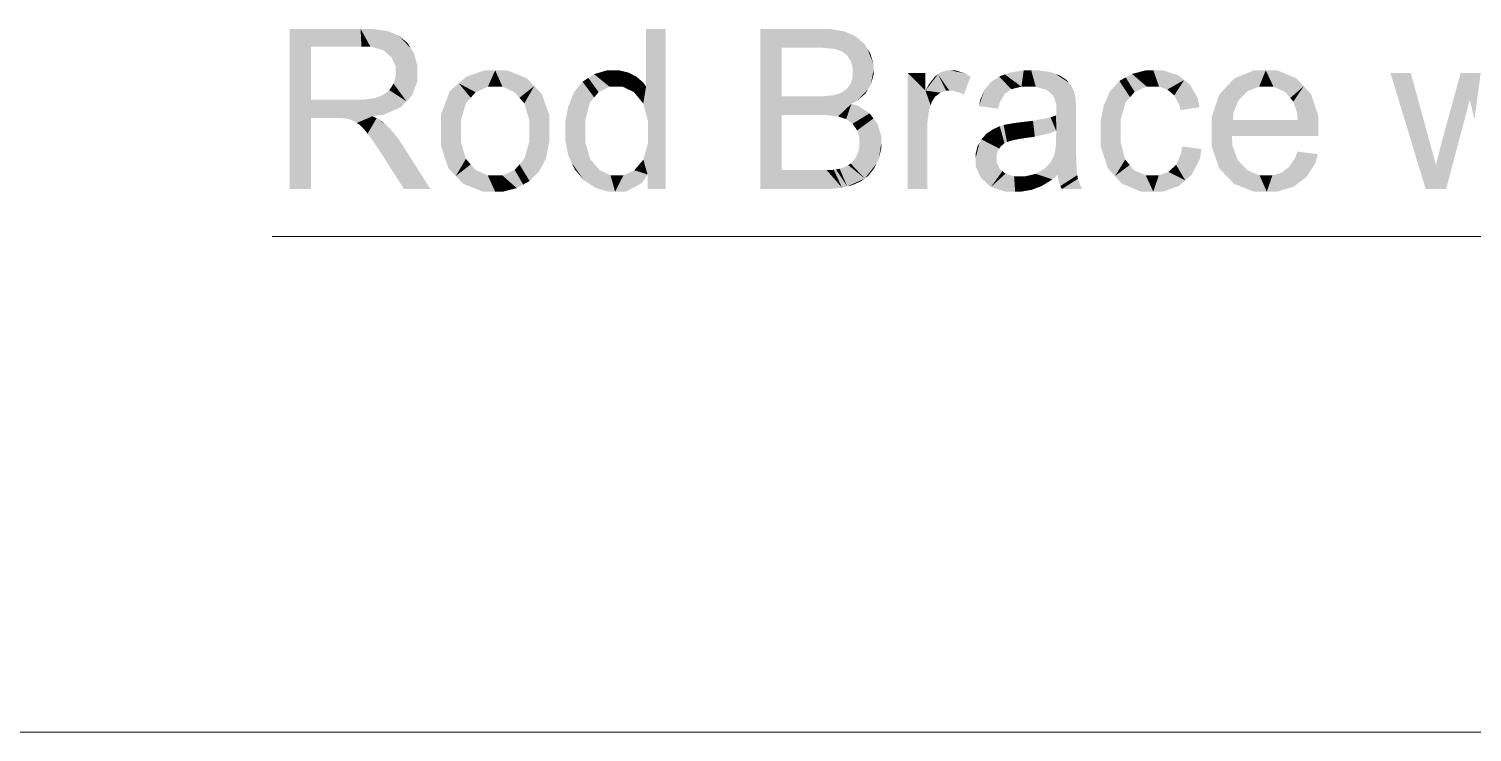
# Model space of a CAD drawing. Header units: millimetres. Extents: x 2 to 579, y 1 to 405.
# Drawn here: x 209.13 to 228.12, y 75.82 to 85.06 of the extents above; entities that cross this region are included whole.
import ezdxf

# ---------------------------------------------------------------- set-up
doc = ezdxf.new("R2010")
doc.units = ezdxf.units.MM
doc.linetypes.add('XKITLINE00', pattern=[0])
doc.layers.add('LinkedObject', color=7, linetype='Continuous', lineweight=0)

# ---------------------------------------------------------------- blocks, each defined once
blk = doc.blocks.new('*A4')
at = {"layer": 'LinkedObject'}
for points in [[(212.842, 84.134), (212.564, 82.957), (212.564, 85.063)], [(212.564, 85.063), (212.842, 84.831), (212.842, 84.134)], [(213.507, 84.831), (212.564, 85.063), (213.496, 85.063)], [(212.842, 84.831), (212.564, 85.063), (213.507, 84.831)], [(213.496, 85.063), (213.624, 84.831), (213.507, 84.831)], [(213.85, 85.035), (213.496, 85.063), (213.636, 85.063)], [(213.923, 85.006), (213.496, 85.063), (213.85, 85.035)], [(213.796, 84.783), (213.496, 85.063), (213.923, 85.006)], [(213.624, 84.831), (213.496, 85.063), (213.796, 84.783)], [(217.511, 85.063), (217.252, 84.307), (217.252, 85.063)], [(217.511, 85.063), (217.275, 83.854), (217.252, 84.307)], [(217.275, 83.854), (217.511, 85.063), (217.511, 82.957)], [(218.756, 85.063), (219.034, 83.93), (218.756, 82.957)], [(219.034, 84.178), (219.034, 83.93), (218.756, 85.063)], [(218.756, 85.063), (219.034, 84.815), (219.034, 84.178)], [(219.455, 84.815), (218.756, 85.063), (219.546, 85.063)], [(219.034, 84.815), (218.756, 85.063), (219.455, 84.815)], [(219.455, 84.815), (219.546, 85.063), (219.569, 84.815)], [(219.546, 85.063), (219.73, 84.8), (219.569, 84.815)], [(219.667, 85.063), (219.73, 84.8), (219.546, 85.063)], [(219.86, 85.031), (219.73, 84.8), (219.667, 85.063)], [(213.923, 85.006), (213.85, 84.735), (213.796, 84.783)], [(213.996, 84.978), (213.85, 84.735), (213.923, 85.006)], [(213.85, 84.735), (213.996, 84.978), (213.904, 84.687)], [(213.904, 84.687), (213.996, 84.978), (214.157, 84.806)], [(214.157, 84.806), (213.996, 84.978), (214.113, 84.878)], [(219.73, 84.8), (219.86, 85.031), (219.776, 84.785)], [(219.776, 84.785), (219.86, 85.031), (219.823, 84.77)], [(219.823, 84.77), (219.86, 85.031), (219.933, 84.999)], [(219.933, 84.999), (219.895, 84.716), (219.823, 84.77)], [(220.006, 84.967), (219.895, 84.716), (219.933, 84.999)], [(220.121, 84.869), (219.895, 84.716), (220.006, 84.967)], [(214.157, 84.806), (213.958, 84.564), (213.904, 84.687)], [(214.201, 84.734), (213.958, 84.564), (214.157, 84.806)], [(214.244, 84.575), (213.958, 84.564), (214.201, 84.734)], [(220.162, 84.802), (219.895, 84.716), (220.121, 84.869)], [(219.895, 84.716), (220.162, 84.802), (219.92, 84.676)], [(220.162, 84.802), (219.946, 84.636), (219.92, 84.676)], [(219.946, 84.636), (220.162, 84.802), (219.971, 84.544)], [(219.971, 84.544), (220.162, 84.802), (220.244, 84.524)], [(220.244, 84.597), (220.162, 84.802), (220.203, 84.736)], [(220.244, 84.524), (220.162, 84.802), (220.244, 84.597)], [(214.244, 84.488), (213.958, 84.564), (214.244, 84.575)], [(213.958, 84.564), (214.244, 84.488), (213.958, 84.489)], [(215.125, 84.518), (214.787, 84.348), (214.886, 84.433)], [(215.267, 84.518), (214.787, 84.348), (215.125, 84.518)], [(215.17, 84.303), (214.787, 84.348), (215.267, 84.518)], [(215.17, 84.303), (215.267, 84.518), (215.267, 84.303)], [(215.267, 84.518), (215.362, 84.303), (215.267, 84.303)], [(215.681, 84.415), (215.267, 84.518), (215.424, 84.518)], [(215.78, 84.311), (215.267, 84.518), (215.681, 84.415)], [(215.522, 84.23), (215.267, 84.518), (215.78, 84.311)], [(215.362, 84.303), (215.267, 84.518), (215.522, 84.23)], [(216.738, 84.518), (216.771, 84.303), (216.568, 84.468)], [(216.832, 84.518), (216.771, 84.303), (216.738, 84.518)], [(216.771, 84.303), (216.832, 84.518), (216.857, 84.303)], [(216.832, 84.518), (216.945, 84.303), (216.857, 84.303)], [(216.901, 84.518), (216.945, 84.303), (216.832, 84.518)], [(217.023, 84.488), (216.945, 84.303), (216.901, 84.518)], [(219.944, 84.344), (220.244, 84.524), (220.171, 84.27)], [(219.971, 84.436), (220.244, 84.524), (219.944, 84.344)], [(220.244, 84.524), (219.971, 84.491), (219.971, 84.544)], [(219.971, 84.491), (220.244, 84.524), (219.971, 84.436)], [(220.171, 84.27), (220.244, 84.524), (220.208, 84.33)], [(220.208, 84.33), (220.244, 84.524), (220.244, 84.457)], [(221.128, 84.492), (221.242, 84.25), (221.091, 84.466)], [(221.211, 84.518), (221.242, 84.25), (221.128, 84.492)], [(221.256, 84.518), (221.242, 84.25), (221.211, 84.518)], [(221.256, 84.518), (221.289, 84.25), (221.242, 84.25)], [(221.453, 84.476), (221.256, 84.518), (221.321, 84.518)], [(221.521, 84.435), (221.256, 84.518), (221.453, 84.476)], [(221.384, 84.223), (221.256, 84.518), (221.521, 84.435)], [(221.289, 84.25), (221.256, 84.518), (221.384, 84.223)], [(222.22, 84.518), (221.972, 84.464), (222.047, 84.491)], [(222.189, 84.303), (221.972, 84.464), (222.22, 84.518)], [(222.189, 84.303), (222.22, 84.518), (222.28, 84.303)], [(222.28, 84.303), (222.22, 84.518), (222.378, 84.303)], [(222.318, 84.518), (222.378, 84.303), (222.22, 84.518)], [(222.575, 84.495), (222.318, 84.518), (222.416, 84.518)], [(222.636, 84.472), (222.318, 84.518), (222.575, 84.495)], [(222.525, 84.259), (222.318, 84.518), (222.636, 84.472)], [(222.378, 84.303), (222.318, 84.518), (222.525, 84.259)], [(223.826, 84.518), (223.837, 84.305), (223.645, 84.471)], [(223.925, 84.518), (223.837, 84.305), (223.826, 84.518)], [(223.837, 84.305), (223.925, 84.518), (223.935, 84.305)], [(223.925, 84.518), (223.999, 84.305), (223.935, 84.305)], [(224.251, 84.454), (223.925, 84.518), (224.049, 84.518)], [(224.33, 84.391), (223.925, 84.518), (224.251, 84.454)], [(224.109, 84.266), (223.925, 84.518), (224.33, 84.391)], [(223.999, 84.305), (223.925, 84.518), (224.109, 84.266)], [(225.404, 84.518), (224.989, 84.411), (225.246, 84.518)], [(225.317, 84.305), (224.989, 84.411), (225.404, 84.518)], [(225.317, 84.305), (225.404, 84.518), (225.406, 84.305)], [(225.404, 84.518), (225.504, 84.305), (225.406, 84.305)], [(225.807, 84.413), (225.404, 84.518), (225.557, 84.518)], [(225.903, 84.309), (225.404, 84.518), (225.807, 84.413)], [(225.664, 84.23), (225.404, 84.518), (225.903, 84.309)], [(225.504, 84.305), (225.404, 84.518), (225.664, 84.23)], [(213.902, 84.3), (214.1, 84.111), (213.874, 84.257)], [(213.93, 84.344), (214.1, 84.111), (213.902, 84.3)], [(213.93, 84.344), (214.244, 84.488), (214.1, 84.111)], [(213.958, 84.438), (214.244, 84.488), (213.93, 84.344)], [(214.244, 84.488), (213.958, 84.438), (213.958, 84.489)], [(214.1, 84.111), (214.244, 84.488), (214.172, 84.187)], [(214.172, 84.187), (214.244, 84.488), (214.244, 84.376)], [(214.787, 84.348), (214.552, 83.72), (214.67, 84.246)], [(214.881, 84.085), (214.552, 83.72), (214.787, 84.348)], [(214.787, 84.348), (215.009, 84.23), (214.945, 84.158)], [(215.009, 84.23), (214.787, 84.348), (215.17, 84.303)], [(214.881, 84.085), (214.787, 84.348), (214.945, 84.158)], [(215.522, 84.23), (215.78, 84.311), (215.586, 84.157)], [(215.78, 84.311), (215.65, 84.084), (215.586, 84.157)], [(215.65, 84.084), (215.78, 84.311), (215.714, 83.87)], [(215.714, 83.87), (215.78, 84.311), (215.98, 83.742)], [(215.98, 83.924), (215.78, 84.311), (215.88, 84.208)], [(215.98, 83.742), (215.78, 84.311), (215.98, 83.924)], [(216.416, 84.369), (216.569, 84.162), (216.302, 84.226)], [(216.627, 84.232), (216.416, 84.369), (216.492, 84.418)], [(216.569, 84.162), (216.416, 84.369), (216.627, 84.232)], [(216.568, 84.468), (216.771, 84.303), (216.492, 84.418)], [(216.492, 84.418), (216.771, 84.303), (216.627, 84.232)], [(217.077, 84.459), (216.945, 84.303), (217.023, 84.488)], [(217.077, 84.459), (217.094, 84.23), (216.945, 84.303)], [(217.131, 84.43), (217.094, 84.23), (217.077, 84.459)], [(217.218, 84.354), (217.094, 84.23), (217.131, 84.43)], [(217.252, 84.307), (217.094, 84.23), (217.218, 84.354)], [(217.094, 84.23), (217.252, 84.307), (217.154, 84.156)], [(217.154, 84.156), (217.252, 84.307), (217.215, 84.083)], [(217.252, 84.307), (217.275, 83.854), (217.215, 84.083)], [(219.917, 84.308), (220.171, 84.27), (219.89, 84.271)], [(220.171, 84.27), (219.917, 84.308), (219.944, 84.344)], [(220.693, 84.484), (220.927, 84.252), (220.693, 82.957)], [(220.927, 84.252), (220.693, 84.484), (220.927, 84.484)], [(221.091, 84.466), (220.927, 84.252), (221.053, 84.44)], [(221.2, 84.25), (220.927, 84.252), (221.091, 84.466)], [(221.053, 84.44), (220.927, 84.252), (220.971, 84.333)], [(221.091, 84.466), (221.242, 84.25), (221.2, 84.25)], [(221.384, 84.223), (221.521, 84.435), (221.431, 84.196)], [(221.744, 84.31), (221.63, 84.048), (221.704, 84.26)], [(221.968, 84.207), (221.63, 84.048), (221.744, 84.31)], [(221.783, 84.36), (222.055, 84.271), (221.744, 84.31)], [(221.968, 84.207), (221.744, 84.31), (222.011, 84.239)], [(222.011, 84.239), (221.744, 84.31), (222.055, 84.271)], [(221.897, 84.437), (222.055, 84.271), (221.783, 84.36)], [(221.972, 84.464), (222.055, 84.271), (221.897, 84.437)], [(222.055, 84.271), (221.972, 84.464), (222.189, 84.303)], [(222.525, 84.259), (222.636, 84.472), (222.574, 84.215)], [(222.574, 84.215), (222.636, 84.472), (222.611, 84.183)], [(222.636, 84.472), (222.647, 84.072), (222.611, 84.183)], [(222.815, 84.356), (222.647, 84.072), (222.636, 84.472)], [(222.786, 84.391), (222.636, 84.472), (222.697, 84.449)], [(222.815, 84.356), (222.636, 84.472), (222.786, 84.391)], [(222.844, 84.321), (222.647, 84.072), (222.815, 84.356)], [(222.884, 84.233), (222.647, 84.072), (222.844, 84.321)], [(223.478, 84.379), (223.618, 84.165), (223.353, 84.24)], [(223.679, 84.235), (223.478, 84.379), (223.561, 84.425)], [(223.618, 84.165), (223.478, 84.379), (223.679, 84.235)], [(223.645, 84.471), (223.837, 84.305), (223.561, 84.425)], [(223.561, 84.425), (223.837, 84.305), (223.679, 84.235)], [(224.109, 84.266), (224.33, 84.391), (224.155, 84.227)], [(224.33, 84.391), (224.2, 84.188), (224.155, 84.227)], [(224.2, 84.188), (224.33, 84.391), (224.264, 84.072)], [(224.264, 84.072), (224.33, 84.391), (224.532, 84.033)], [(224.51, 84.149), (224.33, 84.391), (224.409, 84.328)], [(224.532, 84.033), (224.33, 84.391), (224.51, 84.149)], [(224.89, 84.305), (224.692, 83.9), (224.791, 84.199)], [(225.046, 84.126), (224.692, 83.9), (224.89, 84.305)], [(224.989, 84.411), (225.167, 84.245), (224.89, 84.305)], [(224.89, 84.305), (225.167, 84.245), (225.046, 84.126)], [(225.167, 84.245), (224.989, 84.411), (225.317, 84.305)], [(225.664, 84.23), (225.903, 84.309), (225.726, 84.155)], [(225.903, 84.309), (225.766, 84.107), (225.726, 84.155)], [(225.766, 84.107), (225.903, 84.309), (225.815, 83.963)], [(225.815, 83.963), (225.903, 84.309), (226.097, 83.912)], [(226.097, 83.912), (225.903, 84.309), (226, 84.205)], [(227.311, 84.484), (227.508, 82.957), (227.044, 84.484)], [(227.553, 83.601), (227.508, 82.957), (227.311, 84.484)], [(227.968, 84.484), (228.088, 84.132), (227.722, 83.589)], [(228.231, 84.484), (228.088, 84.132), (227.968, 84.484)], [(228.088, 84.132), (228.231, 84.484), (228.149, 83.87)], [(212.842, 84.134), (212.842, 83.892), (212.564, 82.957)], [(213.165, 83.892), (212.842, 84.134), (213.44, 84.134)], [(212.842, 83.892), (212.842, 84.134), (213.165, 83.892)], [(213.165, 83.892), (213.44, 84.134), (213.218, 83.892)], [(213.218, 83.892), (213.44, 84.134), (213.296, 83.887)], [(213.296, 83.887), (213.44, 84.134), (213.319, 83.882)], [(213.319, 83.882), (213.44, 84.134), (213.352, 83.874)], [(213.352, 83.874), (213.44, 84.134), (213.415, 83.846)], [(213.415, 83.846), (213.44, 84.134), (213.535, 84.134)], [(213.415, 83.846), (213.535, 84.134), (213.446, 83.826)], [(213.535, 84.134), (213.652, 83.915), (213.446, 83.826)], [(213.685, 84.154), (213.652, 83.915), (213.535, 84.134)], [(213.652, 83.915), (213.685, 84.154), (213.803, 83.936)], [(213.738, 84.174), (214.1, 84.111), (213.685, 84.154)], [(214.027, 84.034), (213.685, 84.154), (214.1, 84.111)], [(213.803, 83.936), (213.685, 84.154), (214.027, 84.034)], [(213.792, 84.194), (214.1, 84.111), (213.738, 84.174)], [(214.1, 84.111), (213.792, 84.194), (213.874, 84.257)], [(214.67, 84.246), (214.552, 83.72), (214.552, 83.932)], [(216.264, 84.133), (216.188, 83.719), (216.226, 84.04)], [(216.511, 84.092), (216.188, 83.719), (216.264, 84.133)], [(216.302, 84.226), (216.569, 84.162), (216.264, 84.133)], [(216.264, 84.133), (216.569, 84.162), (216.511, 84.092)], [(219.522, 83.93), (219.034, 84.178), (219.49, 84.178)], [(219.034, 83.93), (219.034, 84.178), (219.522, 83.93)], [(219.622, 83.93), (219.49, 84.178), (219.583, 84.178)], [(219.522, 83.93), (219.49, 84.178), (219.622, 83.93)], [(219.716, 84.191), (219.951, 84.077), (219.583, 84.178)], [(219.583, 84.178), (219.951, 84.077), (219.622, 83.93)], [(219.756, 84.203), (220.024, 84.114), (219.716, 84.191)], [(219.951, 84.077), (219.716, 84.191), (220.024, 84.114)], [(219.809, 84.219), (220.024, 84.114), (219.756, 84.203)], [(219.89, 84.271), (220.171, 84.27), (219.809, 84.219)], [(219.809, 84.219), (220.171, 84.27), (220.024, 84.114)], [(220.024, 84.114), (220.171, 84.27), (220.135, 84.21)], [(220.693, 82.957), (220.927, 84.252), (220.952, 82.957)], [(220.927, 84.252), (220.952, 83.756), (220.952, 82.957)], [(220.952, 83.756), (220.927, 84.252), (220.952, 83.838)], [(220.952, 83.838), (220.927, 84.252), (220.974, 83.989)], [(220.974, 83.989), (220.927, 84.252), (220.995, 84.058)], [(220.995, 84.058), (220.927, 84.252), (221.009, 84.103)], [(221.009, 84.103), (220.927, 84.252), (221.057, 84.174)], [(221.057, 84.174), (220.927, 84.252), (221.091, 84.199)], [(221.091, 84.199), (220.927, 84.252), (221.124, 84.225)], [(221.124, 84.225), (220.927, 84.252), (221.2, 84.25)], [(221.704, 84.26), (221.63, 84.048), (221.647, 84.129)], [(221.904, 84.095), (221.63, 84.048), (221.968, 84.207)], [(222.647, 83.952), (222.902, 84.147), (222.646, 83.926)], [(222.646, 83.926), (222.902, 84.147), (222.647, 83.724)], [(222.896, 84.18), (222.647, 84.072), (222.884, 84.233)], [(222.647, 84.072), (222.896, 84.18), (222.902, 84.147)], [(222.647, 84.072), (222.902, 84.147), (222.647, 83.993)], [(222.647, 83.993), (222.902, 84.147), (222.647, 83.986)], [(222.647, 83.986), (222.902, 84.147), (222.647, 83.952)], [(222.909, 84.028), (222.647, 83.724), (222.902, 84.147)], [(223.312, 84.147), (223.231, 83.715), (223.272, 84.054)], [(223.557, 84.095), (223.231, 83.715), (223.312, 84.147)], [(223.353, 84.24), (223.618, 84.165), (223.312, 84.147)], [(223.312, 84.147), (223.618, 84.165), (223.557, 84.095)], [(224.979, 83.967), (224.692, 83.9), (225.046, 84.126)], [(227.722, 83.589), (228.088, 84.132), (227.776, 82.957)], [(214.817, 83.866), (214.552, 83.72), (214.881, 84.085)], [(216.454, 83.87), (216.188, 83.719), (216.511, 84.092)], [(216.226, 84.04), (216.188, 83.719), (216.188, 83.833)], [(218.756, 82.957), (219.034, 83.93), (219.034, 83.206)], [(219.622, 83.93), (219.951, 84.077), (219.777, 83.912)], [(219.951, 84.077), (219.83, 83.895), (219.777, 83.912)], [(219.83, 83.895), (219.951, 84.077), (219.884, 83.877)], [(219.884, 83.877), (219.951, 84.077), (219.968, 83.816)], [(220.192, 83.954), (219.951, 84.077), (220.046, 84.049)], [(219.968, 83.816), (219.951, 84.077), (220.192, 83.954)], [(219.968, 83.816), (220.192, 83.954), (219.998, 83.773)], [(219.998, 83.773), (220.192, 83.954), (220.029, 83.729)], [(220.029, 83.729), (220.192, 83.954), (220.243, 83.886)], [(221.63, 84.048), (221.904, 84.095), (221.883, 84.014)], [(222.646, 83.926), (222.647, 83.724), (222.572, 83.9)], [(222.909, 83.941), (222.646, 83.629), (222.647, 83.724)], [(222.909, 83.597), (222.646, 83.629), (222.909, 83.941)], [(222.909, 83.941), (222.647, 83.724), (222.909, 84.028)], [(223.496, 83.873), (223.231, 83.715), (223.557, 84.095)], [(223.272, 84.054), (223.231, 83.715), (223.231, 83.838)], [(224.264, 84.072), (224.532, 84.033), (224.282, 83.995)], [(224.692, 83.9), (224.979, 83.967), (224.972, 83.867)], [(225.815, 83.963), (226.097, 83.912), (225.823, 83.867)], [(212.564, 82.957), (212.842, 83.892), (212.842, 82.957)], [(213.446, 83.826), (213.652, 83.915), (213.478, 83.806)], [(213.652, 83.915), (213.548, 83.736), (213.478, 83.806)], [(213.707, 83.889), (213.548, 83.736), (213.652, 83.915)], [(213.548, 83.736), (213.707, 83.889), (213.588, 83.685)], [(213.588, 83.685), (213.707, 83.889), (213.627, 83.635)], [(213.627, 83.635), (213.707, 83.889), (213.82, 83.81)], [(213.82, 83.81), (213.727, 83.49), (213.627, 83.635)], [(213.82, 83.81), (213.707, 83.889), (213.791, 83.836)], [(213.881, 83.754), (213.727, 83.49), (213.82, 83.81)], [(213.996, 83.614), (213.727, 83.49), (213.881, 83.754)], [(214.552, 83.72), (214.817, 83.866), (214.817, 83.72)], [(215.651, 83.356), (215.98, 83.742), (215.892, 83.279)], [(215.714, 83.579), (215.98, 83.742), (215.651, 83.356)], [(215.714, 83.87), (215.98, 83.742), (215.714, 83.729)], [(215.98, 83.742), (215.714, 83.579), (215.714, 83.729)], [(215.892, 83.279), (215.98, 83.742), (215.936, 83.363)], [(215.936, 83.363), (215.98, 83.742), (215.98, 83.595)], [(216.188, 83.719), (216.454, 83.87), (216.454, 83.719)], [(217.275, 83.854), (217.511, 82.957), (217.275, 83.697)], [(220.243, 83.886), (220.059, 83.627), (220.029, 83.729)], [(220.294, 83.819), (220.059, 83.627), (220.243, 83.886)], [(220.346, 83.659), (220.059, 83.627), (220.294, 83.819)], [(221.812, 83.741), (221.967, 83.56), (221.77, 83.713)], [(221.904, 83.784), (221.967, 83.56), (221.812, 83.741)], [(221.956, 83.798), (221.967, 83.56), (221.904, 83.784)], [(221.994, 83.808), (222.033, 83.588), (221.956, 83.798)], [(221.967, 83.56), (221.956, 83.798), (222, 83.574)], [(222, 83.574), (221.956, 83.798), (222.033, 83.588)], [(222.109, 83.827), (222.146, 83.614), (221.994, 83.808)], [(221.994, 83.808), (222.146, 83.614), (222.033, 83.588)], [(222.186, 83.837), (222.225, 83.626), (222.109, 83.827)], [(222.109, 83.827), (222.225, 83.626), (222.146, 83.614)], [(222.342, 83.855), (222.366, 83.646), (222.186, 83.837)], [(222.186, 83.837), (222.366, 83.646), (222.225, 83.626)], [(222.572, 83.9), (222.647, 83.724), (222.342, 83.855)], [(222.342, 83.855), (222.647, 83.724), (222.366, 83.646)], [(223.231, 83.715), (223.496, 83.873), (223.496, 83.722)], [(224.972, 83.867), (224.692, 83.708), (224.692, 83.9)], [(224.972, 83.867), (226.097, 83.723), (224.692, 83.708)], [(225.823, 83.867), (226.097, 83.723), (224.972, 83.867)], [(226.097, 83.723), (225.823, 83.867), (226.097, 83.912)], [(213.727, 83.49), (213.996, 83.614), (213.788, 83.395)], [(213.788, 83.395), (213.996, 83.614), (214.051, 83.53)], [(214.552, 83.72), (214.749, 83.129), (214.552, 83.527)], [(214.817, 83.574), (214.749, 83.129), (214.552, 83.72)], [(214.817, 83.574), (214.552, 83.72), (214.817, 83.72)], [(214.881, 83.355), (214.749, 83.129), (214.817, 83.574)], [(216.188, 83.719), (216.454, 83.572), (216.188, 83.602)], [(216.454, 83.572), (216.188, 83.719), (216.454, 83.719)], [(216.188, 83.602), (216.454, 83.572), (216.23, 83.395)], [(216.23, 83.395), (216.454, 83.572), (216.272, 83.305)], [(216.272, 83.305), (216.454, 83.572), (216.515, 83.353)], [(217.275, 83.555), (217.511, 82.957), (217.216, 83.344)], [(217.275, 83.697), (217.511, 82.957), (217.275, 83.555)], [(220.038, 83.429), (220.346, 83.567), (220.283, 83.292)], [(220.059, 83.517), (220.346, 83.567), (220.038, 83.429)], [(220.346, 83.567), (220.059, 83.627), (220.346, 83.659)], [(220.059, 83.627), (220.346, 83.567), (220.059, 83.568)], [(220.346, 83.567), (220.059, 83.517), (220.059, 83.568)], [(220.283, 83.292), (220.346, 83.567), (220.314, 83.356)], [(220.314, 83.356), (220.346, 83.567), (220.346, 83.494)], [(221.637, 83.565), (221.586, 83.36), (221.611, 83.518)], [(221.88, 83.462), (221.586, 83.36), (221.637, 83.565)], [(221.662, 83.611), (221.898, 83.49), (221.637, 83.565)], [(221.637, 83.565), (221.898, 83.49), (221.88, 83.462)], [(221.729, 83.685), (221.898, 83.49), (221.662, 83.611)], [(221.916, 83.518), (221.729, 83.685), (221.77, 83.713)], [(221.898, 83.49), (221.729, 83.685), (221.916, 83.518)], [(221.77, 83.713), (221.967, 83.56), (221.916, 83.518)], [(222.366, 83.646), (222.647, 83.724), (222.577, 83.695)], [(222.625, 83.414), (222.909, 83.597), (222.909, 83.416)], [(222.646, 83.543), (222.909, 83.597), (222.625, 83.414)], [(222.909, 83.597), (222.646, 83.543), (222.646, 83.629)], [(223.496, 83.568), (223.231, 83.715), (223.496, 83.722)], [(223.231, 83.715), (223.421, 83.128), (223.231, 83.524)], [(223.496, 83.568), (223.421, 83.128), (223.231, 83.715)], [(223.555, 83.345), (223.421, 83.128), (223.496, 83.568)], [(226.097, 83.712), (224.692, 83.708), (226.097, 83.723)], [(226.096, 83.677), (224.692, 83.708), (226.097, 83.712)], [(224.692, 83.708), (224.888, 83.129), (224.692, 83.522)], [(224.965, 83.529), (224.888, 83.129), (224.692, 83.708)], [(224.965, 83.529), (224.692, 83.708), (224.958, 83.654)], [(226.096, 83.654), (224.692, 83.708), (226.096, 83.677)], [(224.958, 83.654), (224.692, 83.708), (226.096, 83.654)], [(227.642, 83.275), (227.508, 82.957), (227.553, 83.601)], [(227.722, 83.589), (227.776, 82.957), (227.685, 83.444)], [(213.788, 83.395), (214.051, 83.53), (214.067, 82.957)], [(214.067, 82.957), (214.051, 83.53), (214.415, 82.957)], [(214.552, 83.527), (214.749, 83.129), (214.651, 83.231)], [(214.749, 83.129), (214.881, 83.355), (214.945, 83.282)], [(215.892, 83.279), (215.587, 83.282), (215.651, 83.356)], [(216.515, 83.353), (216.433, 83.074), (216.272, 83.305)], [(216.577, 83.281), (216.433, 83.074), (216.515, 83.353)], [(219.996, 83.352), (220.283, 83.292), (219.943, 83.293)], [(220.017, 83.39), (220.283, 83.292), (219.996, 83.352)], [(220.283, 83.292), (220.017, 83.39), (220.038, 83.429)], [(221.611, 83.518), (221.586, 83.36), (221.586, 83.416)], [(221.862, 83.401), (221.586, 83.36), (221.88, 83.462)], [(221.586, 83.36), (221.862, 83.401), (221.862, 83.367)], [(221.862, 83.315), (221.586, 83.36), (221.862, 83.367)], [(221.586, 83.36), (221.862, 83.315), (221.586, 83.264)], [(222.492, 83.224), (222.909, 83.416), (222.917, 83.188)], [(222.577, 83.313), (222.909, 83.416), (222.492, 83.224)], [(222.604, 83.37), (222.909, 83.416), (222.577, 83.313)], [(222.909, 83.416), (222.604, 83.37), (222.625, 83.414)], [(223.231, 83.524), (223.421, 83.128), (223.326, 83.23)], [(224.225, 83.276), (224.558, 83.484), (224.345, 83.072)], [(224.289, 83.42), (224.558, 83.484), (224.225, 83.276)], [(224.558, 83.484), (224.289, 83.42), (224.303, 83.517)], [(224.345, 83.072), (224.558, 83.484), (224.43, 83.146)], [(224.43, 83.146), (224.558, 83.484), (224.537, 83.352)], [(224.692, 83.522), (224.888, 83.129), (224.79, 83.232)], [(225.036, 83.336), (224.888, 83.129), (224.965, 83.529)], [(225.711, 83.248), (226.088, 83.416), (225.94, 83.117)], [(225.791, 83.368), (226.088, 83.416), (225.711, 83.248)], [(226.088, 83.416), (225.791, 83.368), (225.82, 83.45)], [(225.94, 83.117), (226.088, 83.416), (226.057, 83.299)], [(227.685, 83.444), (227.776, 82.957), (227.645, 83.287)], [(215.009, 83.209), (214.749, 83.129), (214.945, 83.282)], [(215.009, 83.209), (215.267, 82.923), (214.749, 83.129)], [(215.17, 83.136), (215.267, 82.923), (215.009, 83.209)], [(215.635, 83.017), (215.363, 83.136), (215.523, 83.209)], [(215.587, 83.282), (215.719, 83.063), (215.523, 83.209)], [(215.523, 83.209), (215.719, 83.063), (215.635, 83.017)], [(215.847, 83.194), (215.587, 83.282), (215.892, 83.279)], [(215.719, 83.063), (215.587, 83.282), (215.847, 83.194)], [(216.272, 83.305), (216.433, 83.074), (216.314, 83.215)], [(216.433, 83.074), (216.577, 83.281), (216.509, 83.024)], [(216.509, 83.024), (216.577, 83.281), (216.639, 83.208)], [(216.639, 83.208), (216.844, 82.923), (216.509, 83.024)], [(216.785, 83.136), (216.844, 82.923), (216.639, 83.208)], [(217.097, 83.205), (217.271, 83.15), (216.953, 83.136)], [(217.271, 83.15), (217.097, 83.205), (217.157, 83.275)], [(217.216, 83.344), (217.271, 83.15), (217.157, 83.275)], [(217.216, 83.344), (217.511, 82.957), (217.271, 83.15)], [(219.034, 83.206), (219.558, 82.957), (218.756, 82.957)], [(219.559, 83.206), (219.558, 82.957), (219.034, 83.206)], [(219.559, 83.206), (219.659, 82.957), (219.558, 82.957)], [(219.627, 83.206), (219.659, 82.957), (219.559, 83.206)], [(219.722, 83.211), (219.829, 82.975), (219.627, 83.206)], [(219.627, 83.206), (219.829, 82.975), (219.659, 82.957)], [(219.749, 83.216), (219.829, 82.975), (219.722, 83.211)], [(219.898, 82.992), (219.749, 83.216), (219.798, 83.224)], [(219.829, 82.975), (219.749, 83.216), (219.898, 82.992)], [(219.878, 83.253), (220.129, 83.096), (219.798, 83.224)], [(219.798, 83.224), (220.129, 83.096), (219.898, 82.992)], [(219.911, 83.273), (220.129, 83.096), (219.878, 83.253)], [(220.129, 83.096), (219.911, 83.273), (219.943, 83.293)], [(219.943, 83.293), (220.283, 83.292), (220.129, 83.096)], [(220.129, 83.096), (220.283, 83.292), (220.175, 83.131)], [(220.175, 83.131), (220.283, 83.292), (220.252, 83.229)], [(221.586, 83.264), (221.862, 83.315), (221.653, 83.108)], [(221.653, 83.108), (221.862, 83.315), (221.721, 83.046)], [(221.721, 83.046), (221.862, 83.315), (221.901, 83.229)], [(221.901, 83.229), (221.788, 82.985), (221.721, 83.046)], [(221.94, 83.194), (221.788, 82.985), (221.901, 83.229)], [(221.979, 83.16), (221.788, 82.985), (221.94, 83.194)], [(222.668, 83.144), (222.376, 83.158), (222.434, 83.191)], [(222.492, 83.224), (222.917, 83.188), (222.434, 83.191)], [(222.917, 83.188), (222.668, 83.144), (222.434, 83.191)], [(222.668, 83.144), (222.917, 83.188), (222.674, 83.091)], [(222.674, 83.091), (222.917, 83.188), (222.925, 83.141)], [(223.421, 83.128), (223.555, 83.345), (223.614, 83.275)], [(223.672, 83.206), (223.421, 83.128), (223.614, 83.275)], [(223.672, 83.206), (223.924, 82.923), (223.421, 83.128)], [(223.826, 83.136), (223.924, 82.923), (223.672, 83.206)], [(224.123, 83.183), (224.345, 83.072), (223.996, 83.136)], [(224.345, 83.072), (224.123, 83.183), (224.174, 83.23)], [(224.225, 83.276), (224.345, 83.072), (224.174, 83.23)], [(224.888, 83.129), (225.036, 83.336), (224.986, 83.026)], [(225.1, 83.269), (224.986, 83.026), (225.036, 83.336)], [(225.164, 83.203), (224.986, 83.026), (225.1, 83.269)], [(225.164, 83.203), (225.418, 82.923), (224.986, 83.026)], [(225.323, 83.136), (225.418, 82.923), (225.164, 83.203)], [(225.611, 83.173), (225.855, 83.053), (225.49, 83.136)], [(225.661, 83.211), (225.94, 83.117), (225.611, 83.173)], [(225.855, 83.053), (225.611, 83.173), (225.94, 83.117)], [(225.711, 83.248), (225.94, 83.117), (225.661, 83.211)], [(227.508, 82.957), (227.642, 83.275), (227.776, 82.957)], [(227.645, 83.287), (227.776, 82.957), (227.642, 83.275)], [(214.749, 83.129), (215.267, 82.923), (214.848, 83.026)], [(214.848, 83.026), (215.267, 82.923), (215.107, 82.923)], [(215.267, 82.923), (215.17, 83.136), (215.267, 83.136)], [(215.267, 82.923), (215.363, 83.136), (215.366, 82.923)], [(215.363, 83.136), (215.267, 82.923), (215.267, 83.136)], [(215.55, 82.97), (215.363, 83.136), (215.635, 83.017)], [(215.366, 82.923), (215.363, 83.136), (215.55, 82.97)], [(216.509, 83.024), (216.844, 82.923), (216.586, 82.974)], [(216.586, 82.974), (216.844, 82.923), (216.753, 82.923)], [(216.844, 82.923), (216.785, 83.136), (216.869, 83.136)], [(216.844, 82.923), (217.271, 83.15), (216.985, 82.923)], [(216.953, 83.136), (217.271, 83.15), (216.844, 82.923)], [(216.953, 83.136), (216.844, 82.923), (216.869, 83.136)], [(216.985, 82.923), (217.271, 83.15), (217.198, 83.037)], [(217.271, 83.15), (217.511, 82.957), (217.271, 82.957)], [(219.898, 82.992), (220.129, 83.096), (219.967, 83.01)], [(219.967, 83.01), (220.129, 83.096), (220.083, 83.062)], [(221.788, 82.985), (221.979, 83.16), (221.981, 82.923)], [(222.107, 82.923), (221.979, 83.16), (222.093, 83.125)], [(221.981, 82.923), (221.979, 83.16), (222.107, 82.923)], [(222.093, 83.125), (222.183, 82.923), (222.107, 82.923)], [(222.169, 83.125), (222.183, 82.923), (222.093, 83.125)], [(222.243, 83.125), (222.183, 82.923), (222.169, 83.125)], [(222.183, 82.923), (222.243, 83.125), (222.325, 82.948)], [(222.391, 82.973), (222.243, 83.125), (222.376, 83.158)], [(222.325, 82.948), (222.243, 83.125), (222.391, 82.973)], [(222.596, 83.084), (222.376, 83.158), (222.668, 83.144)], [(222.458, 82.998), (222.376, 83.158), (222.596, 83.084)], [(222.391, 82.973), (222.376, 83.158), (222.458, 82.998)], [(222.925, 83.141), (222.701, 82.997), (222.674, 83.091)], [(222.933, 83.093), (222.701, 82.997), (222.925, 83.141)], [(222.933, 83.093), (222.721, 82.957), (222.701, 82.997)], [(222.966, 83.001), (222.721, 82.957), (222.933, 83.093)], [(222.721, 82.957), (222.966, 83.001), (222.991, 82.957)], [(223.421, 83.128), (223.924, 82.923), (223.516, 83.026)], [(223.516, 83.026), (223.924, 82.923), (223.767, 82.923)], [(223.924, 82.923), (223.826, 83.136), (223.92, 83.136)], [(223.996, 83.136), (223.924, 82.923), (223.92, 83.136)], [(223.996, 83.136), (224.345, 83.072), (223.924, 82.923)], [(223.924, 82.923), (224.345, 83.072), (224.048, 82.923)], [(224.048, 82.923), (224.345, 83.072), (224.259, 82.998)], [(224.986, 83.026), (225.418, 82.923), (225.251, 82.923)], [(225.418, 83.136), (225.418, 82.923), (225.323, 83.136)], [(225.49, 83.136), (225.855, 83.053), (225.418, 82.923)], [(225.49, 83.136), (225.418, 82.923), (225.418, 83.136)], [(225.418, 82.923), (225.855, 83.053), (225.551, 82.923)], [(225.551, 82.923), (225.855, 83.053), (225.769, 82.988)]]:
    blk.add_hatch(color=7, dxfattribs=at).paths.add_polyline_path(points, flags=17)
at = {"layer": 'LinkedObject', "color": 7, "linetype": 'XKITLINE00', "lineweight": 0}
for p, q in [((212.332, 82.334), (214.455, 82.334)), ((214.455, 82.334), (216.089, 82.334)), ((216.089, 82.334), (217.724, 82.334)), ((217.724, 82.334), (218.541, 82.334)), ((218.541, 82.334), (220.501, 82.334)), ((220.501, 82.334), (221.481, 82.334)), ((221.481, 82.334), (223.115, 82.334)), ((223.115, 82.334), (224.585, 82.334)), ((224.585, 82.334), (226.219, 82.334)), ((226.219, 82.334), (227.036, 82.334)), ((227.036, 82.334), (229.159, 82.334))]:
    blk.add_line(p, q, dxfattribs=at)
at = {"layer": 'LinkedObject', "color": 2, "linetype": 'XKITLINE00', "lineweight": 0}
blk.add_line((275.334, 75.82), (191.182, 75.82), dxfattribs=at)

msp = doc.modelspace()

# ---------------------------------------------------------------- block references
at = {"lineweight": 0}
msp.add_blockref('*A4', (0, 0), dxfattribs=at)

doc.saveas('drawing.dxf')
